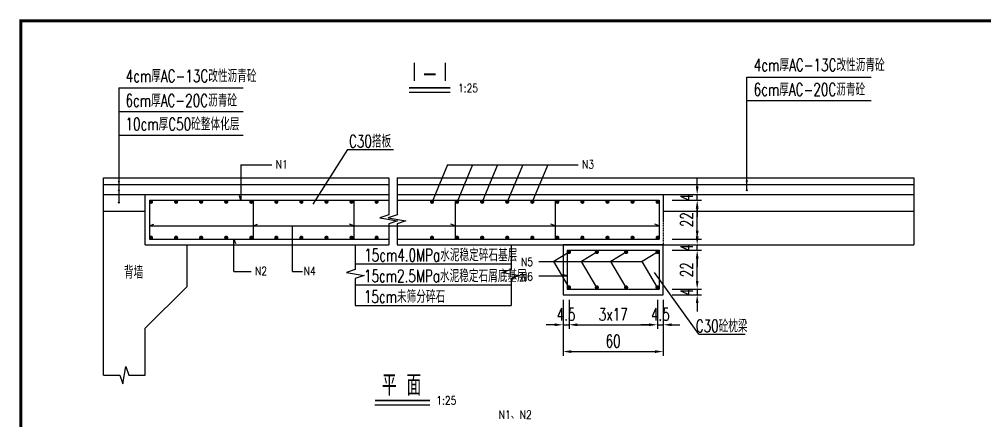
# Model space of a CAD drawing. Header units: millimetres. Extents: x -51 to 12129, y -1309 to -715.
# Drawn here: x 8799.4 to 9030.5, y -1117.5 to -1021.3 of the extents above; entities that cross this region are included whole.
import ezdxf
from ezdxf.enums import TextEntityAlignment as Align

# ---------------------------------------------------------------- set-up
doc = ezdxf.new("R2010")
doc.units = ezdxf.units.MM
doc.header["$LTSCALE"] = 0.25
doc.linetypes.add('HIDDEN', pattern=[0.375, 0.25, -0.125])
for name, color, linetype in [('0_YELLOW', 2, 'Continuous'), ('尺寸标注', 2, 'Continuous'), ('文字', 7, 'Continuous'), ('标注', 4, 'Continuous'), ('次轮廓线', 7, 'Continuous'), ('结构', 7, 'Continuous'), ('钢筋', 6, 'Continuous'), ('钢筋2', 4, 'Continuous')]:
    doc.layers.add(name, color=color, linetype=linetype)
doc.layers.add('TEXT', color=7, linetype='Continuous', lineweight=18)
doc.styles.get("Standard").update_dxf_attribs({"font": 'simplex1.shx', "width": 0.7, "bigfont": 'hztxt.shx'})
doc.styles.add('TEXT', font='simplex1.shx', dxfattribs={"width": 0.7, "bigfont": 'hztxt.shx'})
doc.dimstyles.new('比例1：25', dxfattribs={"dimtxt": 3, "dimasz": 2, "dimexe": 1, "dimexo": 1, "dimgap": 1, "dimtad": 1, "dimdec": 1, "dimlfac": 2.5, "dimzin": 9, "dimdsep": 46, "dimtxsty": 'Standard', "dimcen": -0.09, "dimclrd": 4, "dimclre": 4, "dimclrt": 7, "dimaunit": 1, "dimadec": 0, "dimazin": 0, "dimtfac": 0.0005, "dimtdec": 1, "dimtix": 1, "dimtmove": 2, "dimatfit": 3, "dimfxl": 0, "dimtolj": 1, "dimtzin": 13, "dimarcsym": 0})

# ---------------------------------------------------------------- blocks, each defined once
blk = doc.blocks.new('*D2167')
at = {"layer": 'Defpoints', "color": 0}
for p in [(8953.56, -1064.65), (8961.68, -1064.65), (8949.1, -1073.98)]:
    blk.add_point(p, dxfattribs=at)
at = {"layer": '标注', "color": 4, "lineweight": -2}
for p, q in [((8955.68, -1064.65), (8962.68, -1064.65)), ((8961.68, -1071.98), (8961.68, -1066.65)), ((8955.68, -1073.98), (8962.68, -1073.98))]:
    blk.add_line(p, q, dxfattribs=at)
at = {"layer": '标注', "color": 4}
for points in [[(8961.35, -1066.65), (8962.02, -1066.65), (8961.68, -1064.65)], [(8961.35, -1071.98), (8962.02, -1071.98), (8961.68, -1073.98)]]:
    blk.add_solid(points, dxfattribs=at)
at = {"layer": '标注', "color": 7, "insert": (8959.18, -1069.31), "char_height": 3, "attachment_point": 5, "rotation": 90}
blk.add_mtext('\\A1;22', dxfattribs=at)
blk = doc.blocks.new('*D2168')
at = {"layer": 'Defpoints', "color": 0}
for p in [(8949.1, -1064.65), (8953.56, -1063.31), (8961.68, -1063.31)]:
    blk.add_point(p, dxfattribs=at)
at = {"layer": '标注', "color": 4, "lineweight": -2}
for p, q in [((8961.68, -1061.31), (8961.68, -1059.31)), ((8955.68, -1063.31), (8962.68, -1063.31)), ((8955.68, -1064.65), (8962.68, -1064.65)), ((8961.68, -1064.65), (8961.68, -1063.31)), ((8961.68, -1066.65), (8961.68, -1068.65))]:
    blk.add_line(p, q, dxfattribs=at)
at = {"layer": '标注', "color": 4}
for points in [[(8961.35, -1061.31), (8962.02, -1061.31), (8961.68, -1063.31)], [(8961.35, -1066.65), (8962.02, -1066.65), (8961.68, -1064.65)]]:
    blk.add_solid(points, dxfattribs=at)
at = {"layer": '标注', "color": 7, "insert": (8959.18, -1063.98), "char_height": 3, "attachment_point": 5, "rotation": 90}
blk.add_mtext('\\A1;4', dxfattribs=at)
blk = doc.blocks.new('*D2169')
at = {"layer": 'Defpoints', "color": 0}
for p in [(8949.1, -1085.98), (8949.1, -1087.31), (8961.68, -1087.31)]:
    blk.add_point(p, dxfattribs=at)
at = {"layer": '标注', "color": 4, "lineweight": -2}
for p, q in [((8961.68, -1083.98), (8961.68, -1081.98)), ((8955.68, -1085.98), (8962.68, -1085.98)), ((8961.68, -1085.98), (8961.68, -1087.31)), ((8955.68, -1087.31), (8962.68, -1087.31)), ((8961.68, -1089.31), (8961.68, -1091.31))]:
    blk.add_line(p, q, dxfattribs=at)
at = {"layer": '标注', "color": 4}
for points in [[(8961.35, -1083.98), (8962.02, -1083.98), (8961.68, -1085.98)], [(8961.35, -1089.31), (8962.02, -1089.31), (8961.68, -1087.31)]]:
    blk.add_solid(points, dxfattribs=at)
at = {"layer": '标注', "color": 7, "insert": (8959.18, -1086.65), "char_height": 3, "attachment_point": 5, "rotation": 90}
blk.add_mtext('\\A1;4', dxfattribs=at)
blk = doc.blocks.new('*D2170')
at = {"layer": 'Defpoints', "color": 0}
for p in [(8949.1, -1076.65), (8961.68, -1076.65), (8949.1, -1085.98)]:
    blk.add_point(p, dxfattribs=at)
at = {"layer": '标注', "color": 4, "lineweight": -2}
for p, q in [((8955.68, -1076.65), (8962.68, -1076.65)), ((8961.68, -1083.98), (8961.68, -1078.65)), ((8955.68, -1085.98), (8962.68, -1085.98))]:
    blk.add_line(p, q, dxfattribs=at)
at = {"layer": '标注', "color": 4}
for points in [[(8961.35, -1078.65), (8962.02, -1078.65), (8961.68, -1076.65)], [(8961.35, -1083.98), (8962.02, -1083.98), (8961.68, -1085.98)]]:
    blk.add_solid(points, dxfattribs=at)
at = {"layer": '标注', "color": 7, "insert": (8959.18, -1081.31), "char_height": 3, "attachment_point": 5, "rotation": 90}
blk.add_mtext('\\A1;22', dxfattribs=at)
blk = doc.blocks.new('*D2171')
at = {"layer": 'Defpoints', "color": 0}
for p in [(8949.1, -1075.31), (8949.1, -1076.65), (8961.68, -1075.31)]:
    blk.add_point(p, dxfattribs=at)
at = {"layer": '标注', "color": 4, "lineweight": -2}
for p, q in [((8961.68, -1073.31), (8961.68, -1071.31)), ((8955.68, -1075.31), (8962.68, -1075.31)), ((8955.68, -1076.65), (8962.68, -1076.65)), ((8961.68, -1076.65), (8961.68, -1075.31)), ((8961.68, -1078.65), (8961.68, -1080.65))]:
    blk.add_line(p, q, dxfattribs=at)
at = {"layer": '标注', "color": 4}
for points in [[(8961.35, -1073.31), (8962.02, -1073.31), (8961.68, -1075.31)], [(8961.35, -1078.65), (8962.02, -1078.65), (8961.68, -1076.65)]]:
    blk.add_solid(points, dxfattribs=at)
at = {"layer": '标注', "color": 7, "insert": (8959.18, -1075.98), "char_height": 3, "attachment_point": 5, "rotation": 90}
blk.add_mtext('\\A1;4', dxfattribs=at)
blk = doc.blocks.new('*D2202')
at = {"layer": 'Defpoints', "color": 0}
for p in [(8929.56, -1087.31), (8953.56, -1087.31), (8953.56, -1100.92)]:
    blk.add_point(p, dxfattribs=at)
at = {"layer": '标注', "color": 4, "lineweight": -2}
for p, q in [((8929.56, -1094.92), (8929.56, -1101.92)), ((8953.56, -1094.92), (8953.56, -1101.92)), ((8931.56, -1100.92), (8951.56, -1100.92))]:
    blk.add_line(p, q, dxfattribs=at)
at = {"layer": '标注', "color": 4}
for points in [[(8931.56, -1100.59), (8931.56, -1101.26), (8929.56, -1100.92)], [(8951.56, -1100.59), (8951.56, -1101.26), (8953.56, -1100.92)]]:
    blk.add_solid(points, dxfattribs=at)
at = {"layer": '标注', "color": 7, "insert": (8941.56, -1098.42), "char_height": 3, "attachment_point": 5}
blk.add_mtext('\\A1;60', dxfattribs=at)
blk = doc.blocks.new('*D2203')
at = {"layer": 'Defpoints', "color": 0}
for p in [(8931.01, -1085.55), (8929.56, -1087.31), (8931.01, -1094.5)]:
    blk.add_point(p, dxfattribs=at)
at = {"layer": '标注', "color": 4, "lineweight": -2}
for p, q in [((8929.56, -1088.5), (8929.56, -1095.5)), ((8931.01, -1088.5), (8931.01, -1095.5)), ((8927.56, -1094.5), (8925.56, -1094.5)), ((8929.56, -1094.5), (8931.01, -1094.5)), ((8933.01, -1094.5), (8935.01, -1094.5))]:
    blk.add_line(p, q, dxfattribs=at)
at = {"layer": '标注', "color": 4}
for points in [[(8927.56, -1094.17), (8927.56, -1094.83), (8929.56, -1094.5)], [(8933.01, -1094.17), (8933.01, -1094.83), (8931.01, -1094.5)]]:
    blk.add_solid(points, dxfattribs=at)
at = {"layer": '标注', "color": 7, "insert": (8930.29, -1092), "char_height": 3, "attachment_point": 5}
blk.add_mtext('\\A1;4.5', dxfattribs=at)
blk = doc.blocks.new('*D2204')
at = {"layer": 'Defpoints', "color": 0}
for p in [(8931.01, -1085.55), (8952.17, -1085.55), (8952.17, -1094.5)]:
    blk.add_point(p, dxfattribs=at)
at = {"layer": '标注', "color": 4, "lineweight": -2}
for p, q in [((8931.01, -1088.5), (8931.01, -1095.5)), ((8952.17, -1088.5), (8952.17, -1095.5)), ((8933.01, -1094.5), (8950.17, -1094.5))]:
    blk.add_line(p, q, dxfattribs=at)
at = {"layer": '标注', "color": 4}
for points in [[(8933.01, -1094.17), (8933.01, -1094.83), (8931.01, -1094.5)], [(8950.17, -1094.17), (8950.17, -1094.83), (8952.17, -1094.5)]]:
    blk.add_solid(points, dxfattribs=at)
at = {"layer": '标注', "color": 7, "insert": (8941.59, -1092), "char_height": 3, "attachment_point": 5}
blk.add_mtext('\\A1;3x17', dxfattribs=at)
blk = doc.blocks.new('*D2172')
at = {"layer": 'Defpoints', "color": 0}
for p in [(8952.17, -1085.55), (8953.56, -1087.31), (8953.56, -1094.5)]:
    blk.add_point(p, dxfattribs=at)
at = {"layer": '标注', "color": 4, "lineweight": -2}
for p, q in [((8952.17, -1088.5), (8952.17, -1095.5)), ((8953.56, -1088.5), (8953.56, -1095.5)), ((8950.17, -1094.5), (8948.17, -1094.5)), ((8952.17, -1094.5), (8953.56, -1094.5)), ((8955.56, -1094.5), (8957.56, -1094.5))]:
    blk.add_line(p, q, dxfattribs=at)
at = {"layer": '标注', "color": 4}
for points in [[(8950.17, -1094.17), (8950.17, -1094.83), (8952.17, -1094.5)], [(8955.56, -1094.17), (8955.56, -1094.83), (8953.56, -1094.5)]]:
    blk.add_solid(points, dxfattribs=at)
at = {"layer": '标注', "color": 7, "insert": (8952.86, -1092), "char_height": 3, "attachment_point": 5}
blk.add_mtext('\\A1;4.5', dxfattribs=at)

msp = doc.modelspace()

# ---------------------------------------------------------------- linework, layer by layer
for p, q in [((8819.56139, -1106.56472), (8819.56139, -1059.31409)), ((8819.56139, -1059.31409), (8829.56139, -1059.31409)), ((8819.56139, -1060.91413), (8829.56139, -1060.91413)), ((8819.56139, -1063.31413), (8829.56139, -1063.31413)), ((8829.56139, -1075.31413), (8829.56139, -1063.31413)), ((8819.56139, -1067.31413), (8829.56139, -1067.31413)), ((8829.56139, -1075.31413), (8839.56139, -1075.31413)), ((8839.56139, -1085.31413), (8839.56139, -1075.31413)), ((8829.56139, -1095.31413), (8839.56139, -1085.31413)), ((8829.56139, -1106.56472), (8829.56139, -1095.31413))]:
    msp.add_line(p, q)
at = {"const_width": 0.7}
msp.add_lwpolyline([(8799.75412, -1298.65472), (9179.75412, -1298.65472), (9179.75412, -1021.65472), (8799.75412, -1021.65472)], close=True, dxfattribs=at)
at = {"ltscale": 2}
msp.add_lwpolyline([(8819.56139, -1106.56472), (8823.49394, -1106.56472), (8824.19394, -1108.66472), (8824.89394, -1104.46472), (8825.59394, -1106.56472), (8829.56139, -1106.56472)], dxfattribs=at)
at = {"layer": '尺寸标注', "color": 4, "linetype": 'Continuous'}
for centre in [(8823.1995, -1060.21145), (8973.58017, -1060.07023), (8823.19947, -1062.28378), (8973.57676, -1062.27128), (8823.19947, -1065.22696)]:
    msp.add_circle(centre, 0.1, dxfattribs=at)
at = {"layer": '文字'}
for p, q in [((8892.70703, -1038.75341), (8902.56962, -1038.75341)), ((8884.5491, -1113.66072), (8897.70672, -1113.66072))]:
    msp.add_line(p, q, dxfattribs=at)
at = {"layer": '文字', "const_width": 0.4}
for points in [[(8892.70703, -1037.75341), (8902.56962, -1037.75341)], [(8884.59168, -1112.66072), (8897.74931, -1112.66072)]]:
    msp.add_lwpolyline(points, dxfattribs=at)
at = {"layer": '标注'}
for p, q in [((8973.57606, -1062.37127), (8973.57606, -1035.13964)), ((8877.94653, -1052.49769), (8869.70858, -1065.62929)), ((8877.94653, -1052.49769), (8888.96917, -1052.49769)), ((8852.44457, -1056.16904), (8852.44411, -1064.64746)), ((8852.44457, -1056.16904), (8859.86107, -1056.16904)), ((8901.90706, -1056.16904), (8898.20693, -1065.02613)), ((8901.90706, -1056.16904), (8933.18841, -1056.16904)), ((8907.90706, -1056.16904), (8904.20693, -1065.02613)), ((8913.90706, -1056.16904), (8910.20693, -1065.02613)), ((8919.90706, -1056.16904), (8916.20693, -1065.02613)), ((8925.90706, -1056.16904), (8922.20693, -1065.02613)), ((8852.44411, -1064.62634), (8852.09829, -1063.59374)), ((8830.56138, -1070.77177), (8831.59398, -1070.42595)), ((8830.56139, -1070.77177), (8952.56138, -1070.77177)), ((8855.38851, -1070.77177), (8856.42111, -1070.42594)), ((8864.84275, -1081.69918), (8864.84229, -1070.77177)), ((8879.44776, -1070.77177), (8878.41514, -1070.42599)), ((8903.71279, -1070.77177), (8902.68019, -1070.42595)), ((8927.67244, -1070.77177), (8926.63984, -1070.42595)), ((8952.56139, -1070.77177), (8951.52878, -1070.42595)), ((8850.77696, -1073.98421), (8851.12285, -1075.01679)), ((8850.77743, -1081.69918), (8850.77697, -1073.98079)), ((8931.01083, -1077.07619), (8927.36363, -1079.30699)), ((8937.66634, -1077.07619), (8934.01914, -1079.30699)), ((8944.67641, -1077.07619), (8941.02921, -1079.30699)), ((8952.16741, -1077.07619), (8948.5202, -1079.30699)), ((8923.77569, -1079.30699), (8948.5202, -1079.30699)), ((8931.01083, -1085.55207), (8927.36363, -1079.30699)), ((8937.66634, -1085.55207), (8934.01914, -1079.30699)), ((8944.67641, -1085.55207), (8941.02921, -1079.30699)), ((8952.16741, -1085.55207), (8948.5202, -1079.30699)), ((8850.77743, -1081.69918), (8854.89746, -1081.69918)), ((8864.84275, -1081.69918), (8867.2237, -1081.69918)), ((8923.7512, -1082.79564), (8930.56139, -1082.79564)), ((8930.56138, -1082.79564), (8929.52876, -1082.44986)), ((8962.1109, -1096.75199), (8951.50097, -1081.99218)), ((8962.1109, -1096.75199), (8973.13354, -1096.75199))]:
    msp.add_line(p, q, dxfattribs=at)
at = {"layer": '标注', "linetype": 'Continuous'}
for p, q in [((8973.57606, -1035.13964), (9003.36262, -1035.13964)), ((8973.57606, -1035.13964), (9003.36262, -1035.13964)), ((8823.19938, -1037.76256), (8823.19946, -1065.32696)), ((8823.19938, -1037.76256), (8852.98594, -1037.76256)), ((8823.19938, -1037.76256), (8852.98594, -1037.76256)), ((8973.57606, -1040.80147), (9003.36262, -1040.80147)), ((8973.57606, -1040.80147), (9003.36262, -1040.80147)), ((8823.19938, -1043.42439), (8852.98594, -1043.42439)), ((8823.19938, -1043.42439), (8852.98594, -1043.42439)), ((8823.1994, -1049.08622), (8852.98596, -1049.08622))]:
    msp.add_line(p, q, dxfattribs=at)
at = {"layer": '次轮廓线'}
msp.add_line((8889.84535, -1063.31413), (8953.56139, -1063.31413), dxfattribs=at)
at = {"layer": '次轮廓线', "ltscale": 2}
for points in [[(8887.84535, -1059.31409), (8887.84535, -1068.19576), (8885.74535, -1068.89576), (8889.94535, -1069.59576), (8887.84535, -1070.29576), (8887.84535, -1075.31413)], [(8889.84535, -1059.31409), (8889.84535, -1068.19576), (8887.74535, -1068.89576), (8891.94535, -1069.59576), (8889.84535, -1070.29576), (8889.84535, -1075.31413)], [(8879.83974, -1075.31413), (8879.83974, -1081.28368), (8877.73974, -1081.98368), (8881.93974, -1082.68368), (8879.83974, -1083.38368), (8879.83974, -1089.89338)], [(8917.15692, -1075.31413), (8917.15692, -1081.28368), (8915.05692, -1081.98368), (8919.25692, -1082.68368), (8917.15692, -1083.38368), (8917.15692, -1089.89338)]]:
    msp.add_lwpolyline(points, dxfattribs=at)
at = {"layer": '次轮廓线'}
msp.add_lwpolyline([(8929.56139, -1075.31413), (8929.56139, -1087.31413), (8953.56139, -1087.31413), (8953.56139, -1075.31413)], close=True, dxfattribs=at)
at = {"layer": '结构'}
for p, q in [((8829.56139, -1059.31409), (8887.84535, -1059.31409)), ((8889.84535, -1059.31409), (9013.56139, -1059.31409)), ((9013.56139, -1059.31409), (9013.56139, -1075.31413)), ((8829.56139, -1060.91413), (8887.84535, -1060.91413)), ((8889.84535, -1060.91413), (9013.56139, -1060.91413)), ((8829.56139, -1063.31413), (8887.84535, -1063.31413)), ((8889.84535, -1063.31413), (9013.56139, -1063.31413)), ((8953.56139, -1067.31413), (9013.56139, -1067.31413)), ((8829.56139, -1075.31413), (8887.84535, -1075.31413)), ((8889.84535, -1075.31413), (8953.56139, -1075.31413)), ((8953.56139, -1075.31413), (9013.56139, -1075.31413)), ((8879.83974, -1079.89338), (8917.15692, -1079.89338)), ((8879.83974, -1084.89338), (8917.15692, -1084.89338)), ((8879.83974, -1089.89338), (8917.15692, -1089.89338))]:
    msp.add_line(p, q, dxfattribs=at)
at = {"layer": '钢筋'}
for p, q in [((8830.56139, -1064.64746), (8830.56139, -1069.05197)), ((8830.56139, -1064.64746), (8887.84535, -1064.64746)), ((8830.56139, -1064.64746), (8830.56139, -1073.98079)), ((8855.38851, -1064.64746), (8855.38851, -1073.98079)), ((8879.44776, -1064.64746), (8879.44776, -1073.98079)), ((8889.84535, -1064.64746), (8952.56139, -1064.64746)), ((8903.71279, -1064.64746), (8903.71279, -1073.98079)), ((8927.67243, -1064.64746), (8927.67243, -1073.98079)), ((8952.56139, -1064.64746), (8952.56139, -1069.02153)), ((8952.56139, -1064.64746), (8952.56139, -1073.98079)), ((8830.56139, -1069.71864), (8830.56139, -1073.98079)), ((8952.56139, -1069.6882), (8952.56139, -1073.98079)), ((8830.56139, -1073.98079), (8887.84535, -1073.98079)), ((8889.84535, -1073.98079), (8952.56139, -1073.98079)), ((8930.56139, -1076.64746), (8952.56139, -1076.64746)), ((8930.56139, -1076.64746), (8930.56139, -1085.98079)), ((8952.56139, -1076.64746), (8952.56139, -1085.98079)), ((8930.56139, -1085.98079), (8952.56139, -1085.98079))]:
    msp.add_line(p, q, dxfattribs=at)
at = {"layer": '钢筋', "const_width": 0.5}
for points in [[(8830.68604, -1065.02613, 1), (8831.18604, -1065.02613, 1)], [(8836.68604, -1065.02613, 1), (8837.18604, -1065.02613, 1)], [(8842.68604, -1065.02613, 1), (8843.18604, -1065.02613, 1)], [(8848.68604, -1065.02613, 1), (8849.18604, -1065.02613, 1)], [(8854.68604, -1065.02613, 1), (8855.18604, -1065.02613, 1)], [(8860.68604, -1065.02613, 1), (8861.18604, -1065.02613, 1)], [(8866.68604, -1065.02613, 1), (8867.18604, -1065.02613, 1)], [(8872.68604, -1065.02613, 1), (8873.18604, -1065.02613, 1)], [(8878.68604, -1065.02613, 1), (8879.18604, -1065.02613, 1)], [(8884.68604, -1065.02613, 1), (8885.18604, -1065.02613, 1)], [(8897.95693, -1065.02613, 1), (8898.45693, -1065.02613, 1)], [(8903.95693, -1065.02613, 1), (8904.45693, -1065.02613, 1)], [(8909.95693, -1065.02613, 1), (8910.45693, -1065.02613, 1)], [(8915.95693, -1065.02613, 1), (8916.45693, -1065.02613, 1)], [(8921.95693, -1065.02613, 1), (8922.45693, -1065.02613, 1)], [(8927.95693, -1065.02613, 1), (8928.45693, -1065.02613, 1)], [(8933.95693, -1065.02613, 1), (8934.45693, -1065.02613, 1)], [(8939.95693, -1065.02613, 1), (8940.45693, -1065.02613, 1)], [(8945.95693, -1065.02613, 1), (8946.45693, -1065.02613, 1)], [(8951.95693, -1065.02613, 1), (8952.45693, -1065.02613, 1)], [(8830.68604, -1073.63275, 1), (8831.18604, -1073.63275, 1)], [(8836.68604, -1073.63275, 1), (8837.18604, -1073.63275, 1)], [(8842.68604, -1073.63275, 1), (8843.18604, -1073.63275, 1)], [(8848.68604, -1073.63275, 1), (8849.18604, -1073.63275, 1)], [(8854.68604, -1073.63275, 1), (8855.18604, -1073.63275, 1)], [(8860.68604, -1073.63275, 1), (8861.18604, -1073.63275, 1)], [(8866.68604, -1073.63275, 1), (8867.18604, -1073.63275, 1)], [(8872.68604, -1073.63275, 1), (8873.18604, -1073.63275, 1)], [(8878.68604, -1073.63275, 1), (8879.18604, -1073.63275, 1)], [(8884.68604, -1073.63275, 1), (8885.18604, -1073.63275, 1)], [(8897.95693, -1073.63275, 1), (8898.45693, -1073.63275, 1)], [(8903.95693, -1073.63275, 1), (8904.45693, -1073.63275, 1)], [(8909.95693, -1073.63275, 1), (8910.45693, -1073.63275, 1)], [(8915.95693, -1073.63275, 1), (8916.45693, -1073.63275, 1)], [(8921.95693, -1073.63275, 1), (8922.45693, -1073.63275, 1)], [(8927.95693, -1073.63275, 1), (8928.45693, -1073.63275, 1)], [(8933.95693, -1073.63275, 1), (8934.45693, -1073.63275, 1)], [(8939.95693, -1073.63275, 1), (8940.45693, -1073.63275, 1)], [(8945.95693, -1073.63275, 1), (8946.45693, -1073.63275, 1)], [(8951.95693, -1073.63275, 1), (8952.45693, -1073.63275, 1)], [(8930.76083, -1077.07619, 1), (8931.26083, -1077.07619, 1)], [(8937.41634, -1077.07619, 1), (8937.91634, -1077.07619, 1)], [(8944.42641, -1077.07619, 1), (8944.92641, -1077.07619, 1)], [(8951.91741, -1077.07619, 1), (8952.41741, -1077.07619, 1)], [(8930.76083, -1085.55207, -1), (8931.26083, -1085.55207, -1)], [(8937.41634, -1085.55207, -1), (8937.91634, -1085.55207, -1)], [(8944.42641, -1085.55207, -1), (8944.92641, -1085.55207, -1)], [(8951.91741, -1085.55207, -1), (8952.41741, -1085.55207, -1)]]:
    msp.add_lwpolyline(points, format="xyb", close=True, dxfattribs=at)
at = {"layer": '钢筋2', "color": 0, "linetype": 'HIDDEN'}
msp.add_line((8953.56139, -1063.31413), (8953.56139, -1075.31413), dxfattribs=at)
at = {"layer": '钢筋2', "linetype": 'Continuous'}
msp.add_line((8830.21429, -1075.31413), (8839.56139, -1075.31413), dxfattribs=at)

# ---------------------------------------------------------------- texts
at = {"layer": '0_YELLOW', "color": 7, "style": 'TEXT', "width": 0.8}
for s, p in [('N1', (8862.23655, -1056.07992)), ('N3', (8935.56389, -1056.07992)), ('N5', (8920.94664, -1079.42879)), ('N2', (8857.27294, -1081.61007)), ('N4', (8868.95727, -1081.61007)), ('N6', (8920.91584, -1082.94398))]:
    msp.add_text(s, height=2, dxfattribs=at).set_placement(p, align=Align.MIDDLE)
at = {"layer": '0_YELLOW', "color": 7, "width": 0.7}
for s, p in [('15cm4.0MPa水泥稳定碎石基层', (8881.97172, -1079.30152)), ('15cm2.5MPa水泥稳定石屑底基层', (8881.91522, -1084.30152)), ('15cm未筛分碎石', (8881.89319, -1089.25937))]:
    msp.add_text(s, height=3, dxfattribs=at).set_placement(p)
at = {"layer": 'TEXT', "linetype": 'Continuous', "style": 'TEXT', "width": 0.8}
msp.add_text('N1、N2', height=2, dxfattribs=at).set_placement((8914.16701, -1117.06004))
at = {"layer": '尺寸标注', "color": 7, "linetype": 'Continuous', "width": 0.7}
for s, p in [('4cm厚AC-13C改性沥青砼', (8975.25085, -1033.75206)), ('4cm厚AC-13C改性沥青砼', (8824.87417, -1036.37498)), ('6cm厚AC-20C沥青砼', (8975.20513, -1039.62063)), ('6cm厚AC-20C沥青砼', (8824.82845, -1042.24354)), ('10cm厚C50砼整体化层', (8824.82847, -1047.90538))]:
    msp.add_text(s, height=3, dxfattribs=at).set_placement(p)
at = {"layer": '尺寸标注', "color": 7, "style": 'TEXT', "width": 0.8}
for p in [(8904.42795, -1038.78268), (8899.22156, -1113.63422)]:
    msp.add_text('1:25', height=2, dxfattribs=at).set_placement(p)
at = {"layer": '尺寸标注', "color": 7, "linetype": 'Continuous', "width": 0.7}
for s, p in [('C30搭板', (8883.37851, -1050.37837)), ('背墙', (8826.7648, -1081.78793)), ('C30砼枕梁', (8967.54288, -1094.63267))]:
    msp.add_text(s, height=3, dxfattribs=at).set_placement(p, align=Align.MIDDLE)
at = {"layer": '文字', "width": 0.7}
for s, p in [('Ⅰ-Ⅰ', (8897.66239, -1034.08327)), ('平 面', (8890.92637, -1108.99058))]:
    msp.add_text(s, height=5, dxfattribs=at).set_placement(p, align=Align.MIDDLE_CENTER)

# ---------------------------------------------------------------- dimensions: what is measured, and where the dimension line sits
at = {"layer": '标注'}
for base, p1, p2, text, picture, middle in [((8961.68459, -1063.31413), (8949.10026, -1064.64746), (8953.56139, -1063.31413), '4', '*D2168', (8959.18459, -1063.98079)), ((8961.68459, -1064.64746), (8949.10026, -1073.98079), (8953.56139, -1064.64746), '22', '*D2167', (8959.18459, -1069.31413)), ((8961.68459, -1075.31413), (8949.10026, -1076.64746), (8949.10026, -1075.31413), '4', '*D2171', (8959.18459, -1075.98079)), ((8961.68459, -1076.64746), (8949.10026, -1085.98079), (8949.10026, -1076.64746), '22', '*D2170', (8959.18459, -1081.31413)), ((8961.68459, -1087.31413), (8949.10026, -1085.98079), (8949.10026, -1087.31413), '4', '*D2169', (8959.18459, -1086.64746))]:
    dim = msp.add_linear_dim(base=base, p1=p1, p2=p2, angle=90, text=text, dimstyle='比例1：25', dxfattribs=at)
    dim.commit()
    dim.dimension.update_dxf_attribs({"geometry": picture, "text_midpoint": middle})
for base, p1, p2, text, picture, middle in [((8931.01083, -1094.49922), (8929.56139, -1087.31413), (8931.01083, -1085.55207), '4.5', '*D2203', (8930.28611, -1091.99922)), ((8952.16741, -1094.49922), (8931.01083, -1085.55207), (8952.16741, -1085.55207), '3x17', '*D2204', (8941.58912, -1091.99922)), ((8953.56139, -1094.49922), (8952.16741, -1085.55207), (8953.56139, -1087.31413), '4.5', '*D2172', (8952.8644, -1091.99922))]:
    dim = msp.add_linear_dim(base=base, p1=p1, p2=p2, text=text, dimstyle='比例1：25', dxfattribs=at)
    dim.commit()
    dim.dimension.update_dxf_attribs({"geometry": picture, "text_midpoint": middle})
dim = msp.add_linear_dim(base=(8953.56139, -1100.92218), p1=(8929.56139, -1087.31413), p2=(8953.56139, -1087.31413), dimstyle='比例1：25', dxfattribs=at)
dim.commit()
dim.dimension.update_dxf_attribs({"geometry": '*D2202', "text_midpoint": (8941.56139, -1098.42218)})

doc.saveas('drawing.dxf')
